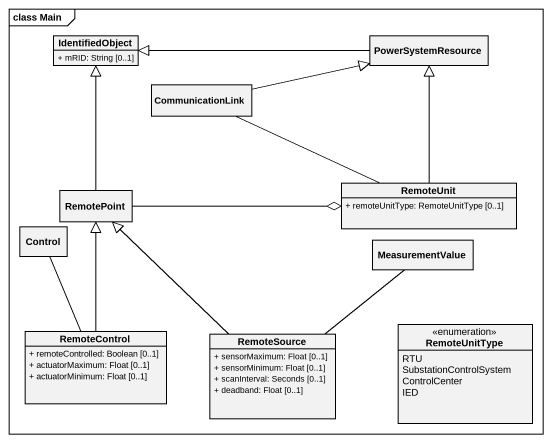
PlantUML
@startuml
mainframe class Main
hide circle
hide empty members
skinparam classAttributeIconSize 0
class IdentifiedObject {
  + mRID: String [0..1]
}
class PowerSystemResource
class CommunicationLink
class RemotePoint
class RemoteUnit {
  + remoteUnitType: RemoteUnitType [0..1]
}
class "Control" as Control_
class MeasurementValue
enum RemoteUnitType {
  RTU
  SubstationControlSystem
  ControlCenter
  IED
}
class RemoteControl {
  + remoteControlled: Boolean [0..1]
  + actuatorMaximum: Float [0..1]
  + actuatorMinimum: Float [0..1]
}
class RemoteSource {
  + sensorMaximum: Float [0..1]
  + sensorMinimum: Float [0..1]
  + scanInterval: Seconds [0..1]
  + deadband: Float [0..1]
}
PowerSystemResource -left-|> IdentifiedObject
CommunicationLink -right-|> PowerSystemResource
CommunicationLink -right- RemoteUnit
RemotePoint -up-|> IdentifiedObject
RemotePoint -right-o RemoteUnit
RemoteUnit -up-|> PowerSystemResource
MeasurementValue -- RemoteSource
RemoteControl -up-|> RemotePoint
RemoteControl -up- Control_
RemoteSource -up-|> RemotePoint
@enduml
